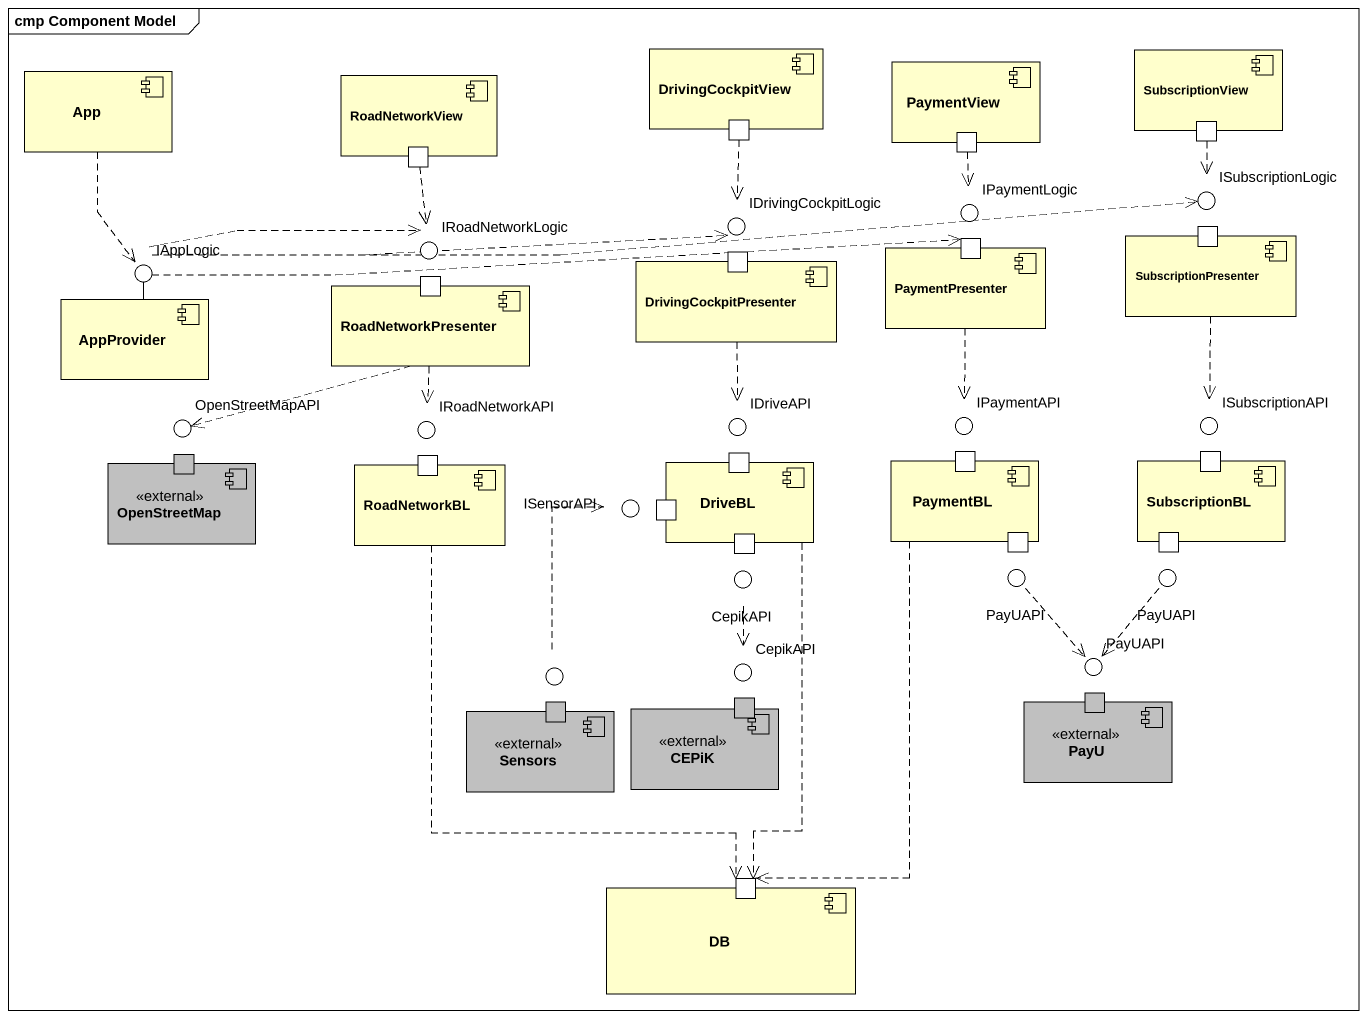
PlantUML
@startuml
mainframe cmp Component Model
component DrivingCockpitView {
  port " " as port2
}
component SubscriptionView {
  port " " as port4
}
component App
component RoadNetworkView {
  port " " as port1
}
component PaymentView {
  port " " as port3
}
() ISubscriptionLogic
() IRoadNetworkLogic
() IDrivingCockpitLogic
() IPaymentLogic
component SubscriptionPresenter {
  port " " as port5
}
() IAppLogic
component RoadNetworkPresenter {
  port " " as port6
}
component DrivingCockpitPresenter {
  port " " as port7
}
component PaymentPresenter {
  port " " as port8
}
component AppProvider
() OpenStreetMapAPI #C0C0C0
() IRoadNetworkAPI
() IDriveAPI
() IPaymentAPI
() ISubscriptionAPI
component OpenStreetMap <<external>> #C0C0C0 {
  port " " as port9 #C0C0C0
}
component RoadNetworkBL {
  port " " as port10
}
component DriveBL {
  port " " as port11
  port " " as port14
  port " " as port15
}
component PaymentBL {
  port " " as port12
  port " " as port16
}
component SubscriptionBL {
  port " " as port13
  port " " as port17
}
() ISensorAPI
() CepikAPI
() PayUAPI
() "PayUAPI" as PayUAPI_2
() " " as lollipop1
() "CepikAPI" as CepikAPI_2 #C0C0C0
() "PayUAPI" as PayUAPI_3 #C0C0C0
component Sensors <<external>> #C0C0C0 {
  port " " as port18 #C0C0C0
}
component CEPiK <<external>> #C0C0C0 {
  port " " as port19 #C0C0C0
}
component PayU <<external>> #C0C0C0 {
  port " " as port20 #C0C0C0
}
component DB {
  port " " as port21
}
AppProvider -up- IAppLogic
App ..> IAppLogic
port1 ..> IRoadNetworkLogic
port2 ..> IDrivingCockpitLogic
port3 ..> IPaymentLogic
port4 ..> ISubscriptionLogic
SubscriptionPresenter ..> ISubscriptionAPI
IAppLogic .right.> ISubscriptionLogic
IAppLogic .right.> IRoadNetworkLogic
IAppLogic .right.> IDrivingCockpitLogic
IAppLogic .right.> IPaymentLogic
RoadNetworkPresenter .left.> OpenStreetMapAPI
RoadNetworkPresenter ..> IRoadNetworkAPI
DrivingCockpitPresenter ..> IDriveAPI
PaymentPresenter ..> IPaymentAPI
RoadNetworkBL ..> port21
DriveBL ..> port21
PaymentBL ..> port21
CepikAPI ..> CepikAPI_2
PayUAPI ..> PayUAPI_3
PayUAPI_2 ..> PayUAPI_3
lollipop1 .up.> ISensorAPI
@enduml
